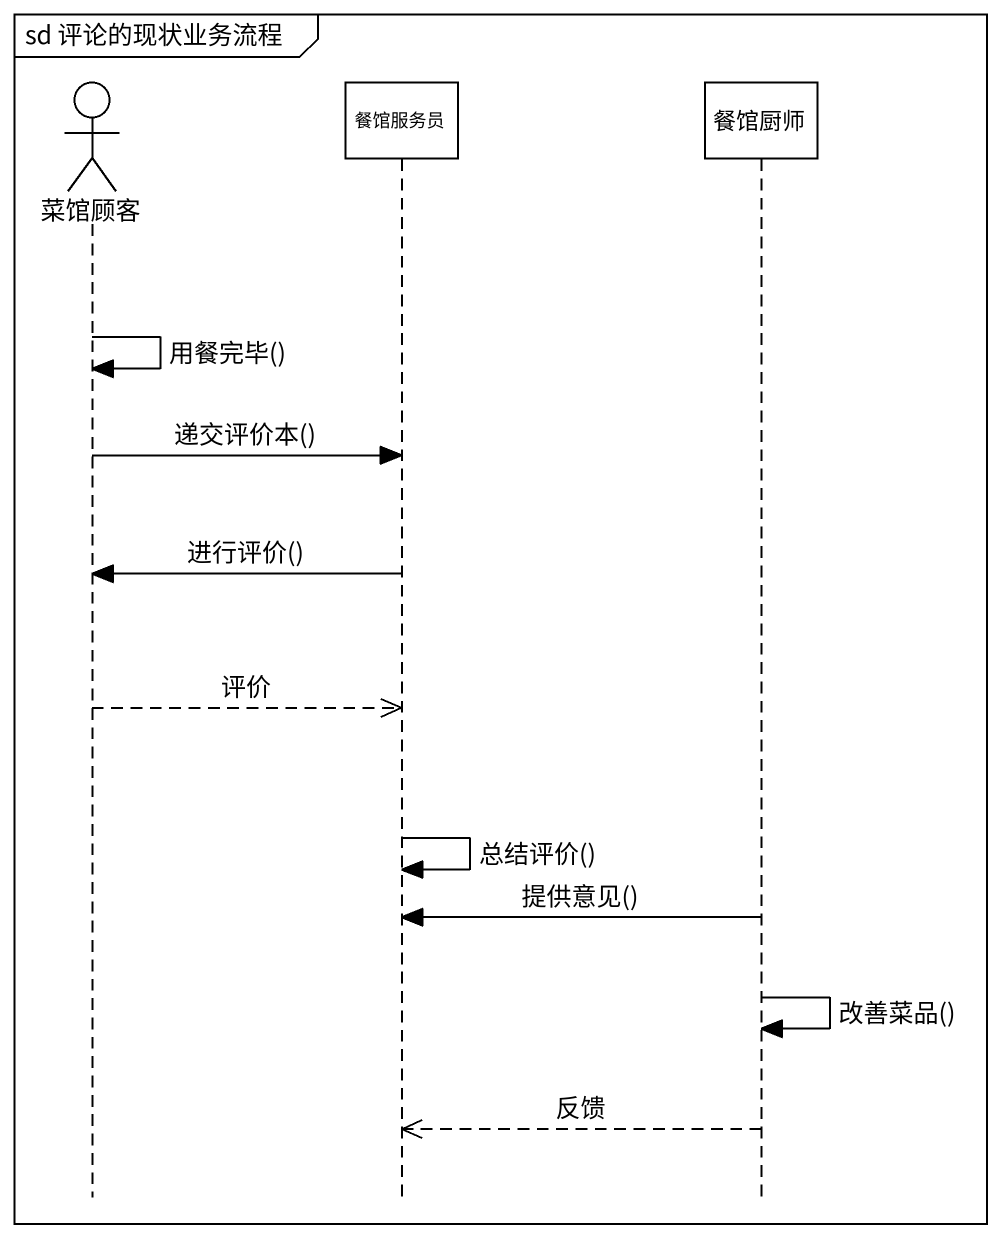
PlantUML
@startuml
mainframe sd 评论的现状业务流程
hide footbox
actor 菜馆顾客
participant 餐馆服务员
participant 餐馆厨师

菜馆顾客 -> 菜馆顾客 : 用餐完毕()
菜馆顾客 -> 餐馆服务员 : 递交评价本()
餐馆服务员 -> 菜馆顾客 : 进行评价()
菜馆顾客 -->> 餐馆服务员 : 评价
餐馆服务员 -> 餐馆服务员 : 总结评价()
餐馆厨师 -> 餐馆服务员 : 提供意见()
餐馆厨师 -> 餐馆厨师 : 改善菜品()
餐馆厨师 -->> 餐馆服务员 : 反馈
@enduml
